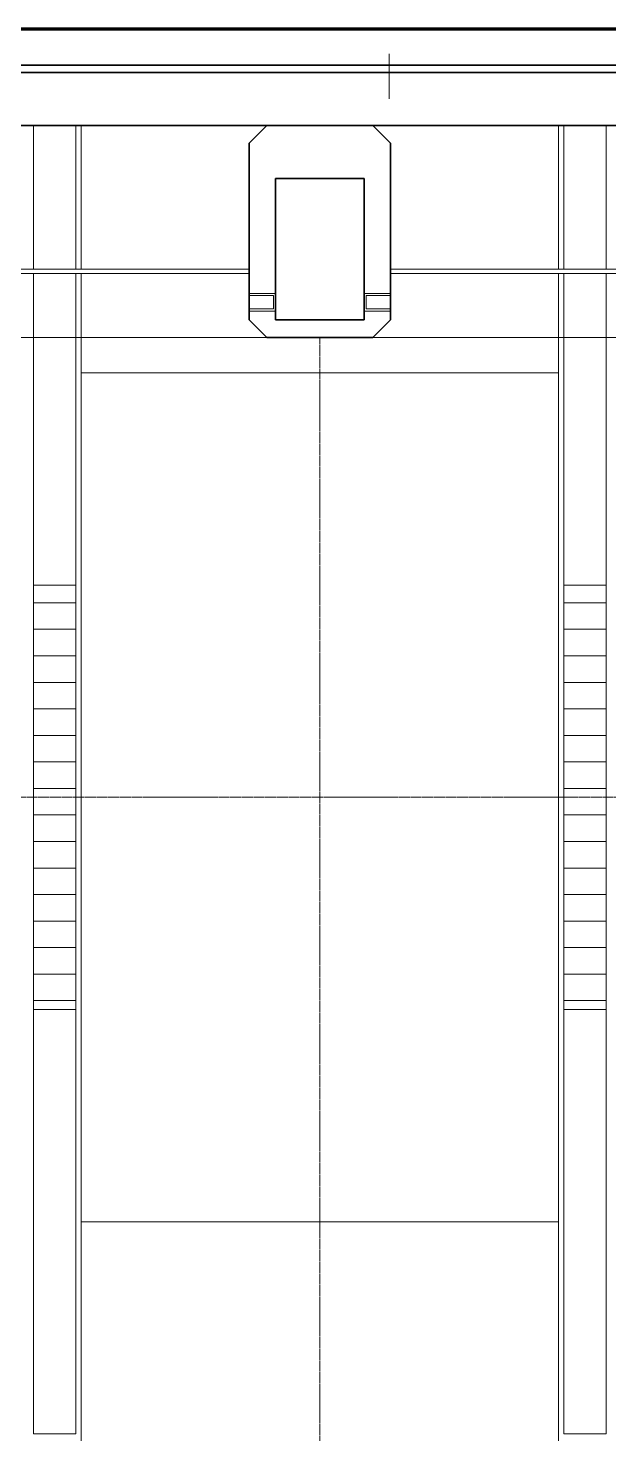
# Model space of a CAD drawing. Header units: millimetres. Extents: x -712454 to -640739, y -26917 to 7174.
# Drawn here: x -669007 to -667365, y -15283 to -11308 of the extents above; entities that cross this region are included whole.
import ezdxf

# ---------------------------------------------------------------- set-up
doc = ezdxf.new("R2010")
doc.units = ezdxf.units.MM
doc.linetypes.add('DPA_Hidden 50', pattern=[3, 2, -1])
for name, color, linetype, lineweight in [('A-COLS-E', 1, 'Continuous', 35), ('A-COLS-HDLN', 2, 'Continuous', 9), ('A-DETL', 1, 'Continuous', 70), ('A-GENM', 1, 'Continuous', 9), ('A-GLAZ-CURT', 2, 'Continuous', 9), ('A-GLAZ-CWMG', 2, 'Continuous', 35)]:
    doc.layers.add(name, color=color, linetype=linetype, lineweight=lineweight)

# ---------------------------------------------------------------- blocks, each defined once
blk = doc.blocks.new('System Panel - Entrance Glazed 12mm-11964251-4213-01 ENLARGED ENTRANCE 3 GROUND LEVEL - REFLECTED CEILING PLAN')
at = {"layer": 'A-GLAZ-CURT'}
for p, q in [((-487.5, 6), (812.5, 6)), ((812.5, 6), (812.5, -6)), ((812.5, -6), (-487.5, -6))]:
    blk.add_line(p, q, dxfattribs=at)
blk = doc.blocks.new('System Panel - Entrance Glazed 12mm-11964252-4213-01 ENLARGED ENTRANCE 3 GROUND LEVEL - REFLECTED CEILING PLAN')
at = {"layer": 'A-GLAZ-CURT'}
for p, q in [((-687.5, -6), (-687.5, 6)), ((-687.5, 6), (612.5, 6)), ((612.5, -6), (-687.5, -6))]:
    blk.add_line(p, q, dxfattribs=at)
blk = doc.blocks.new('DPA_Rectangular - 250 x 400 mm-11978455-4213-01 ENLARGED ENTRANCE 3 GROUND LEVEL - REFLECTED CEILING PLAN')
at = {"layer": 'A-COLS-E'}
for p, q in [((-200, -125), (-200, 125)), ((-200, 125), (200, 125)), ((200, 125), (200, -125)), ((200, -125), (-200, -125))]:
    blk.add_line(p, q, dxfattribs=at)
blk = doc.blocks.new('DPA_Rectangular Tuscan Column - Rectangular Tuscan Column-11934986-4213-01 ENLARGED ENTRANCE 3 GROUND LEVEL - REFLECTED CEILING PLAN')
at = {"layer": 'A-COLS-E'}
for p, q in [((-200, 250), (-150, 300)), ((-150, 300), (150, 300)), ((150, 300), (200, 250)), ((-200, -250), (-200, 250)), ((200, 250), (200, -250)), ((-150, -300), (-200, -250)), ((200, -250), (150, -300)), ((150, -300), (-150, -300))]:
    blk.add_line(p, q, dxfattribs=at)
at = {"layer": 'A-COLS-HDLN'}
for p, q in [((125, 150), (-125, 150)), ((-125, 150), (-125, -250)), ((125, -250), (125, 150)), ((-125, -175), (-200, -175)), ((-200, -175), (-200, -181)), ((-200, -181), (-131, -181)), ((-131, -181), (-131, -219)), ((-125, -225), (-125, -175)), ((125, -175), (125, -225)), ((200, -175), (125, -175)), ((131, -219), (131, -181)), ((131, -181), (200, -181)), ((200, -181), (200, -175)), ((-131, -219), (-200, -219)), ((-200, -219), (-200, -225)), ((-200, -225), (-125, -225)), ((125, -225), (200, -225)), ((200, -219), (131, -219)), ((200, -225), (200, -219)), ((-125, -250), (125, -250))]:
    blk.add_line(p, q, dxfattribs=at)
blk = doc.blocks.new('System Panel - DPA-AR_Metal Ceiling Rectangular Panel-V47-4213-01 ENLARGED ENTRANCE 3 GROUND LEVEL - REFLECTED CEILING PLAN')
at = {"layer": 'A-GLAZ-CURT'}
for p, q in [((-679507.4, -14683), (-680857.4, -14683)), ((-680857.4, -14683), (-680857.4, -17083)), ((-680857.4, -17083), (-680857.4, -14683)), ((-680857.4, -14683), (-679507.4, -14683)), ((-679507.4, -17083), (-679507.4, -14683)), ((-679507.4, -14683), (-679507.4, -17083)), ((-680857.4, -17083), (-679507.4, -17083)), ((-679507.4, -17083), (-680857.4, -17083))]:
    blk.add_line(p, q, dxfattribs=at)
blk = doc.blocks.new('DPA_CP_Metal Ceiling Panel - Vertical Panel Entrance-12683665-4213-01 ENLARGED ENTRANCE 3 GROUND LEVEL - REFLECTED CEILING PLAN')
at = {"layer": 'A-GLAZ-CURT'}
for p, q in [((-680992.4, -14082.9), (-680872.4, -14082.9)), ((-680992.4, -14082.9), (-680992.4, -15282.9)), ((-680992.4, -14082.9), (-680992.4, -15282.9)), ((-680872.4, -14082.9), (-680992.4, -14082.9)), ((-680992.4, -14082.9), (-680872.4, -14082.9)), ((-680992.4, -15282.9), (-680992.4, -14082.9)), ((-680872.4, -14082.9), (-680872.4, -15282.9)), ((-680872.4, -15282.9), (-680872.4, -14082.9)), ((-680872.4, -14082.9), (-680872.4, -15282.9)), ((-680992.4, -15282.9), (-680872.4, -15282.9)), ((-680992.4, -15282.9), (-680872.4, -15282.9)), ((-680872.4, -15282.9), (-680992.4, -15282.9))]:
    blk.add_line(p, q, dxfattribs=at)
blk = doc.blocks.new('DPA_CP_Metal Ceiling Luminaire - Linear Luminaire Entrance-V46-4213-01 ENLARGED ENTRANCE 3 GROUND LEVEL - REFLECTED CEILING PLAN')
at = {"layer": 'A-GLAZ-CURT'}
h = blk.add_hatch(dxfattribs=at)
h.set_pattern_fill('FP_6', color=256, style=0, pattern_type=2)
h.set_pattern_definition([(0, (-679466.046, -16082.944), (0, -75), [])])
h.paths.add_polyline_path([(-680872.4, -16482.9), (-680872.4, -15282.9), (-680992.4, -15282.9), (-680992.4, -16482.9)])
for p, q in [((-680992.4, -15282.9), (-680992.4, -16482.9)), ((-680872.4, -15282.9), (-680992.4, -15282.9)), ((-680992.4, -15282.9), (-680872.4, -15282.9)), ((-680992.4, -16482.9), (-680992.4, -15282.9)), ((-680872.4, -16482.9), (-680872.4, -15282.9)), ((-680872.4, -15282.9), (-680872.4, -16482.9)), ((-680992.4, -16482.9), (-680872.4, -16482.9)), ((-680872.4, -16482.9), (-680992.4, -16482.9))]:
    blk.add_line(p, q, dxfattribs=at)
blk = doc.blocks.new('DPA_CP_Metal Ceiling Panel - Vertical Panel Entrance-12683620-4213-01 ENLARGED ENTRANCE 3 GROUND LEVEL - REFLECTED CEILING PLAN')
at = {"layer": 'A-GLAZ-CURT'}
for p, q in [((-680992.4, -16482.9), (-680872.4, -16482.9)), ((-680992.4, -16482.9), (-680992.4, -17182.9)), ((-680992.4, -16482.9), (-680992.4, -17182.9)), ((-680872.4, -16482.9), (-680992.4, -16482.9)), ((-680992.4, -16482.9), (-680872.4, -16482.9)), ((-680992.4, -17182.9), (-680992.4, -16482.9)), ((-680872.4, -16482.9), (-680872.4, -17182.9)), ((-680872.4, -17182.9), (-680872.4, -16482.9)), ((-680872.4, -16482.9), (-680872.4, -17182.9)), ((-680992.4, -17182.9), (-680872.4, -17182.9)), ((-680992.4, -17182.9), (-680872.4, -17182.9)), ((-680872.4, -17182.9), (-680992.4, -17182.9))]:
    blk.add_line(p, q, dxfattribs=at)
blk = doc.blocks.new('System Panel - DPA-AR_Metal Ceiling Rectangular Panel-V49-4213-01 ENLARGED ENTRANCE 3 GROUND LEVEL - REFLECTED CEILING PLAN')
at = {"layer": 'A-GLAZ-CURT'}
for p, q in [((-678007.4, -17083), (-679357.4, -17083)), ((-679357.4, -17083), (-679357.4, -17183)), ((-679357.4, -17183), (-679357.4, -17083)), ((-679357.4, -17083), (-678007.4, -17083)), ((-678007.4, -17183), (-678007.4, -17083)), ((-678007.4, -17083), (-678007.4, -17183)), ((-679357.4, -17183), (-678007.4, -17183)), ((-678007.4, -17183), (-679357.4, -17183))]:
    blk.add_line(p, q, dxfattribs=at)
blk = doc.blocks.new('DPA_CP_Metal Ceiling Panel - Vertical Panel Entrance-16079906-4213-01 ENLARGED ENTRANCE 3 GROUND LEVEL - REFLECTED CEILING PLAN')
at = {"layer": 'A-GLAZ-CURT'}
for p, q in [((-676492.4, -11583), (-676372.4, -11583)), ((-676492.4, -11583), (-676492.4, -11990)), ((-676492.4, -11583), (-676492.4, -11990)), ((-676372.4, -11583), (-676492.4, -11583)), ((-676492.4, -11583), (-676372.4, -11583)), ((-676492.4, -11990), (-676492.4, -11583)), ((-676372.4, -11583), (-676372.4, -11990)), ((-676372.4, -11990), (-676372.4, -11583)), ((-676372.4, -11583), (-676372.4, -11990)), ((-676492.4, -12002), (-676492.4, -12182.9)), ((-676492.4, -12002), (-676492.4, -12182.9)), ((-676492.4, -12182.9), (-676492.4, -12002)), ((-676372.4, -12002), (-676372.4, -12182.9)), ((-676372.4, -12182.9), (-676372.4, -12002)), ((-676372.4, -12002), (-676372.4, -12182.9)), ((-676492.4, -12182.9), (-676372.4, -12182.9)), ((-676492.4, -12182.9), (-676372.4, -12182.9)), ((-676372.4, -12182.9), (-676492.4, -12182.9))]:
    blk.add_line(p, q, dxfattribs=at)
blk = doc.blocks.new('System Panel - DPA-AR_Metal Ceiling Rectangular Panel-V55-4213-01 ENLARGED ENTRANCE 3 GROUND LEVEL - REFLECTED CEILING PLAN')
at = {"layer": 'A-GLAZ-CURT'}
for p, q in [((-670507.4, -11583), (-671857.4, -11583)), ((-671857.4, -11583), (-671857.4, -11990)), ((-671857.4, -11990), (-671857.4, -11583)), ((-671857.4, -11583), (-670507.4, -11583)), ((-670507.4, -11990), (-670507.4, -11583)), ((-670507.4, -11583), (-670507.4, -11990)), ((-671857.4, -12002), (-671857.4, -12183)), ((-671857.4, -12183), (-671857.4, -12002)), ((-670507.4, -12183), (-670507.4, -12002)), ((-670507.4, -12002), (-670507.4, -12183)), ((-671857.4, -12183), (-670507.4, -12183)), ((-670507.4, -12183), (-671857.4, -12183))]:
    blk.add_line(p, q, dxfattribs=at)
blk = doc.blocks.new('DPA_CP_Entrance Louver Grill Vertical Z - Louver Grill Vertical Z-V74-4213-01 ENLARGED ENTRANCE 3 GROUND LEVEL - REFLECTED CEILING PLAN')
at = {"layer": 'A-GLAZ-CURT'}
for p, q in [((-716, -50), (-716, 0)), ((716, 0), (716, -50)), ((-716, -25), (-716, -50)), ((716, -50), (716, -25)), ((-716, -50), (-716, -125)), ((-716, -125), (-716, -50)), ((-716, -50), (-716, -125)), ((-716, -125), (-716, -50)), ((716, -50), (716, -125)), ((716, -125), (716, -50)), ((716, -50), (716, -125)), ((716, -125), (716, -50)), ((-716, -125), (-716, -127)), ((-716, -127), (-716, -125)), ((716, -127), (716, -125)), ((716, -125), (716, -127)), ((-668, -195), (-668, -200)), ((-668, -200), (-668, -195)), ((-666, -200), (-666, -195)), ((-666, -195), (-666, -200)), ((666, -195), (666, -200)), ((666, -200), (666, -195)), ((668, -200), (668, -195)), ((668, -195), (668, -200)), ((-668, -200), (-666, -200)), ((-666, -200), (-668, -200)), ((666, -200), (668, -200)), ((668, -200), (666, -200))]:
    blk.add_line(p, q, dxfattribs=at)
blk = doc.blocks.new('DPA_CP_Entrance Louver Grill Vertical Z - Louver Grill Vertical Z-V75-4213-01 ENLARGED ENTRANCE 3 GROUND LEVEL - REFLECTED CEILING PLAN')
at = {"layer": 'A-GLAZ-CURT'}
for p, q in [((-716, -25), (-716, -50)), ((-716, -50), (-716, -25)), ((716, -50), (716, -25)), ((716, -25), (716, -50)), ((-716, -50), (-716, -125)), ((-716, -125), (-716, -50)), ((-716, -50), (-716, -125)), ((-716, -125), (-716, -50)), ((716, -50), (716, -125)), ((716, -125), (716, -50)), ((716, -50), (716, -125)), ((716, -125), (716, -50)), ((-716, -125), (-716, -127)), ((-716, -127), (-716, -125)), ((716, -127), (716, -125)), ((716, -125), (716, -127)), ((-668, -200), (-666, -200)), ((-666, -200), (-668, -200)), ((666, -200), (668, -200)), ((668, -200), (666, -200))]:
    blk.add_line(p, q, dxfattribs=at)
blk = doc.blocks.new('GM_Louver Grill Vertical Z - Z Profile-12047552-4213-01 ENLARGED ENTRANCE 3 GROUND LEVEL - REFLECTED CEILING PLAN')
at = {"layer": 'A-GENM'}
for p, q in [((46.4, -73), (40, -73)), ((40, -73), (40, -75)), ((40, -75), (40, -73)), ((40, -73), (46.4, -73)), ((40, -75), (50, -75)), ((50, -75), (40, -75)), ((44.5, -70), (46.4, -73)), ((46.4, -73), (44.5, -70)), ((50, -75), (46.8, -70)), ((46.8, -70), (50, -75))]:
    blk.add_line(p, q, dxfattribs=at)
blk = doc.blocks.new('GM_Louver Grill Vertical Z - Z Profile-18333959-4213-01 ENLARGED ENTRANCE 3 GROUND LEVEL - REFLECTED CEILING PLAN')
at = {"layer": 'A-GENM'}
for p, q in [((40, -75), (50, -75)), ((50, -75), (40, -75))]:
    blk.add_line(p, q, dxfattribs=at)
blk = doc.blocks.new('Rectangular Mullion - Entrance Louver Top-V76-4213-01 ENLARGED ENTRANCE 3 GROUND LEVEL - REFLECTED CEILING PLAN')
at = {"layer": 'A-GLAZ-CWMG'}
for p, q in [((-665122.2, -11313), (-666554.2, -11313)), ((-666554.2, -11313), (-665122.2, -11313)), ((-666554.2, -11413), (-665122.2, -11413)), ((-666554.2, -11413), (-665122.2, -11413)), ((-666554.2, -11433), (-665122.2, -11433)), ((-666554.2, -11433), (-665122.2, -11433)), ((-666554.2, -11583), (-665122.2, -11583)), ((-666554.2, -11583), (-665122.2, -11583))]:
    blk.add_line(p, q, dxfattribs=at)
blk = doc.blocks.new('Rectangular Mullion - 50x200-17623528-4213-01 ENLARGED ENTRANCE 3 GROUND LEVEL - REFLECTED CEILING PLAN')
at = {"layer": 'A-GLAZ-CWMG'}
for p, q in [((-666554.2, -11308), (-665122.2, -11308)), ((-665122.2, -11308), (-666554.2, -11308))]:
    blk.add_line(p, q, dxfattribs=at)

msp = doc.modelspace()

# ---------------------------------------------------------------- linework, layer by layer
at = {"layer": 'A-DETL', "color": 8, "linetype": 'DPA_Hidden 50', "lineweight": 9}
for p, q in [((-682157.4, -12183), (-663871.1, -12183)), ((-668182.4, -12183), (-668182.4, -21183)), ((-681822.4, -13482.9), (-657422.4, -13482.9))]:
    msp.add_line(p, q, dxfattribs=at)

# ---------------------------------------------------------------- block references
at = {"layer": 'A-COLS-E'}
msp.add_blockref('DPA_Rectangular Tuscan Column - Rectangular Tuscan Column-11934986-4213-01 ENLARGED ENTRANCE 3 GROUND LEVEL - REFLECTED CEILING PLAN', (-668182.4, -11883), dxfattribs=at)
at = {"layer": 'A-COLS-E', "rotation": 269.999999999999}
msp.add_blockref('DPA_Rectangular - 250 x 400 mm-11978455-4213-01 ENLARGED ENTRANCE 3 GROUND LEVEL - REFLECTED CEILING PLAN', (-668182.4, -11933), dxfattribs=at)
at = {"layer": 'A-GENM', "rotation": 180}
for name, p in [('GM_Louver Grill Vertical Z - Z Profile-12047552-4213-01 ENLARGED ENTRANCE 3 GROUND LEVEL - REFLECTED CEILING PLAN', (-668941.2, -11383)), ('GM_Louver Grill Vertical Z - Z Profile-18333959-4213-01 ENLARGED ENTRANCE 3 GROUND LEVEL - REFLECTED CEILING PLAN', (-668941.2, -11383)), ('GM_Louver Grill Vertical Z - Z Profile-12047552-4213-01 ENLARGED ENTRANCE 3 GROUND LEVEL - REFLECTED CEILING PLAN', (-668865.8, -11383)), ('GM_Louver Grill Vertical Z - Z Profile-18333959-4213-01 ENLARGED ENTRANCE 3 GROUND LEVEL - REFLECTED CEILING PLAN', (-668865.8, -11383)), ('GM_Louver Grill Vertical Z - Z Profile-12047552-4213-01 ENLARGED ENTRANCE 3 GROUND LEVEL - REFLECTED CEILING PLAN', (-668790.4, -11383)), ('GM_Louver Grill Vertical Z - Z Profile-18333959-4213-01 ENLARGED ENTRANCE 3 GROUND LEVEL - REFLECTED CEILING PLAN', (-668790.4, -11383)), ('GM_Louver Grill Vertical Z - Z Profile-12047552-4213-01 ENLARGED ENTRANCE 3 GROUND LEVEL - REFLECTED CEILING PLAN', (-668714.9, -11383)), ('GM_Louver Grill Vertical Z - Z Profile-18333959-4213-01 ENLARGED ENTRANCE 3 GROUND LEVEL - REFLECTED CEILING PLAN', (-668714.9, -11383)), ('GM_Louver Grill Vertical Z - Z Profile-12047552-4213-01 ENLARGED ENTRANCE 3 GROUND LEVEL - REFLECTED CEILING PLAN', (-668639.5, -11383)), ('GM_Louver Grill Vertical Z - Z Profile-18333959-4213-01 ENLARGED ENTRANCE 3 GROUND LEVEL - REFLECTED CEILING PLAN', (-668639.5, -11383)), ('GM_Louver Grill Vertical Z - Z Profile-12047552-4213-01 ENLARGED ENTRANCE 3 GROUND LEVEL - REFLECTED CEILING PLAN', (-668564.1, -11383)), ('GM_Louver Grill Vertical Z - Z Profile-18333959-4213-01 ENLARGED ENTRANCE 3 GROUND LEVEL - REFLECTED CEILING PLAN', (-668564.1, -11383)), ('GM_Louver Grill Vertical Z - Z Profile-12047552-4213-01 ENLARGED ENTRANCE 3 GROUND LEVEL - REFLECTED CEILING PLAN', (-668488.7, -11383)), ('GM_Louver Grill Vertical Z - Z Profile-18333959-4213-01 ENLARGED ENTRANCE 3 GROUND LEVEL - REFLECTED CEILING PLAN', (-668488.7, -11383)), ('GM_Louver Grill Vertical Z - Z Profile-12047552-4213-01 ENLARGED ENTRANCE 3 GROUND LEVEL - REFLECTED CEILING PLAN', (-668413.3, -11383)), ('GM_Louver Grill Vertical Z - Z Profile-18333959-4213-01 ENLARGED ENTRANCE 3 GROUND LEVEL - REFLECTED CEILING PLAN', (-668413.3, -11383)), ('GM_Louver Grill Vertical Z - Z Profile-12047552-4213-01 ENLARGED ENTRANCE 3 GROUND LEVEL - REFLECTED CEILING PLAN', (-668337.9, -11383)), ('GM_Louver Grill Vertical Z - Z Profile-18333959-4213-01 ENLARGED ENTRANCE 3 GROUND LEVEL - REFLECTED CEILING PLAN', (-668337.9, -11383)), ('GM_Louver Grill Vertical Z - Z Profile-12047552-4213-01 ENLARGED ENTRANCE 3 GROUND LEVEL - REFLECTED CEILING PLAN', (-668262.5, -11383)), ('GM_Louver Grill Vertical Z - Z Profile-18333959-4213-01 ENLARGED ENTRANCE 3 GROUND LEVEL - REFLECTED CEILING PLAN', (-668262.5, -11383)), ('GM_Louver Grill Vertical Z - Z Profile-12047552-4213-01 ENLARGED ENTRANCE 3 GROUND LEVEL - REFLECTED CEILING PLAN', (-668187.1, -11383)), ('GM_Louver Grill Vertical Z - Z Profile-18333959-4213-01 ENLARGED ENTRANCE 3 GROUND LEVEL - REFLECTED CEILING PLAN', (-668187.1, -11383)), ('GM_Louver Grill Vertical Z - Z Profile-12047552-4213-01 ENLARGED ENTRANCE 3 GROUND LEVEL - REFLECTED CEILING PLAN', (-668111.6, -11383)), ('GM_Louver Grill Vertical Z - Z Profile-18333959-4213-01 ENLARGED ENTRANCE 3 GROUND LEVEL - REFLECTED CEILING PLAN', (-668111.6, -11383)), ('GM_Louver Grill Vertical Z - Z Profile-12047552-4213-01 ENLARGED ENTRANCE 3 GROUND LEVEL - REFLECTED CEILING PLAN', (-668036.2, -11383)), ('GM_Louver Grill Vertical Z - Z Profile-18333959-4213-01 ENLARGED ENTRANCE 3 GROUND LEVEL - REFLECTED CEILING PLAN', (-668036.2, -11383)), ('GM_Louver Grill Vertical Z - Z Profile-12047552-4213-01 ENLARGED ENTRANCE 3 GROUND LEVEL - REFLECTED CEILING PLAN', (-667886.2, -11383)), ('GM_Louver Grill Vertical Z - Z Profile-18333959-4213-01 ENLARGED ENTRANCE 3 GROUND LEVEL - REFLECTED CEILING PLAN', (-667886.2, -11383)), ('GM_Louver Grill Vertical Z - Z Profile-12047552-4213-01 ENLARGED ENTRANCE 3 GROUND LEVEL - REFLECTED CEILING PLAN', (-667810.8, -11383)), ('GM_Louver Grill Vertical Z - Z Profile-18333959-4213-01 ENLARGED ENTRANCE 3 GROUND LEVEL - REFLECTED CEILING PLAN', (-667810.8, -11383)), ('GM_Louver Grill Vertical Z - Z Profile-12047552-4213-01 ENLARGED ENTRANCE 3 GROUND LEVEL - REFLECTED CEILING PLAN', (-667735.4, -11383)), ('GM_Louver Grill Vertical Z - Z Profile-18333959-4213-01 ENLARGED ENTRANCE 3 GROUND LEVEL - REFLECTED CEILING PLAN', (-667735.4, -11383)), ('GM_Louver Grill Vertical Z - Z Profile-12047552-4213-01 ENLARGED ENTRANCE 3 GROUND LEVEL - REFLECTED CEILING PLAN', (-667660, -11383)), ('GM_Louver Grill Vertical Z - Z Profile-18333959-4213-01 ENLARGED ENTRANCE 3 GROUND LEVEL - REFLECTED CEILING PLAN', (-667660, -11383)), ('GM_Louver Grill Vertical Z - Z Profile-12047552-4213-01 ENLARGED ENTRANCE 3 GROUND LEVEL - REFLECTED CEILING PLAN', (-667584.6, -11383)), ('GM_Louver Grill Vertical Z - Z Profile-18333959-4213-01 ENLARGED ENTRANCE 3 GROUND LEVEL - REFLECTED CEILING PLAN', (-667584.6, -11383)), ('GM_Louver Grill Vertical Z - Z Profile-12047552-4213-01 ENLARGED ENTRANCE 3 GROUND LEVEL - REFLECTED CEILING PLAN', (-667509.2, -11383)), ('GM_Louver Grill Vertical Z - Z Profile-18333959-4213-01 ENLARGED ENTRANCE 3 GROUND LEVEL - REFLECTED CEILING PLAN', (-667509.2, -11383)), ('GM_Louver Grill Vertical Z - Z Profile-12047552-4213-01 ENLARGED ENTRANCE 3 GROUND LEVEL - REFLECTED CEILING PLAN', (-667433.8, -11383)), ('GM_Louver Grill Vertical Z - Z Profile-18333959-4213-01 ENLARGED ENTRANCE 3 GROUND LEVEL - REFLECTED CEILING PLAN', (-667433.8, -11383)), ('GM_Louver Grill Vertical Z - Z Profile-12047552-4213-01 ENLARGED ENTRANCE 3 GROUND LEVEL - REFLECTED CEILING PLAN', (-667358.3, -11383)), ('GM_Louver Grill Vertical Z - Z Profile-18333959-4213-01 ENLARGED ENTRANCE 3 GROUND LEVEL - REFLECTED CEILING PLAN', (-667358.3, -11383))]:
    msp.add_blockref(name, p, dxfattribs=at)
at = {"layer": 'A-GLAZ-CURT', "rotation": 180}
for name, p in [('DPA_CP_Entrance Louver Grill Vertical Z - Louver Grill Vertical Z-V74-4213-01 ENLARGED ENTRANCE 3 GROUND LEVEL - REFLECTED CEILING PLAN', (-668702.2, -11508)), ('DPA_CP_Entrance Louver Grill Vertical Z - Louver Grill Vertical Z-V75-4213-01 ENLARGED ENTRANCE 3 GROUND LEVEL - REFLECTED CEILING PLAN', (-668702.2, -11508)), ('DPA_CP_Entrance Louver Grill Vertical Z - Louver Grill Vertical Z-V74-4213-01 ENLARGED ENTRANCE 3 GROUND LEVEL - REFLECTED CEILING PLAN', (-667270.2, -11508)), ('DPA_CP_Entrance Louver Grill Vertical Z - Louver Grill Vertical Z-V75-4213-01 ENLARGED ENTRANCE 3 GROUND LEVEL - REFLECTED CEILING PLAN', (-667270.2, -11508)), ('System Panel - Entrance Glazed 12mm-11964251-4213-01 ENLARGED ENTRANCE 3 GROUND LEVEL - REFLECTED CEILING PLAN', (-668869.9, -11996)), ('System Panel - Entrance Glazed 12mm-11964252-4213-01 ENLARGED ENTRANCE 3 GROUND LEVEL - REFLECTED CEILING PLAN', (-667369.9, -11996))]:
    msp.add_blockref(name, p, dxfattribs=at)
at = {"layer": 'A-GLAZ-CURT'}
for name, p in [('DPA_CP_Metal Ceiling Panel - Vertical Panel Entrance-16079906-4213-01 ENLARGED ENTRANCE 3 GROUND LEVEL - REFLECTED CEILING PLAN', (7500, 0)), ('System Panel - DPA-AR_Metal Ceiling Rectangular Panel-V55-4213-01 ENLARGED ENTRANCE 3 GROUND LEVEL - REFLECTED CEILING PLAN', (3000, 0)), ('DPA_CP_Metal Ceiling Panel - Vertical Panel Entrance-16079906-4213-01 ENLARGED ENTRANCE 3 GROUND LEVEL - REFLECTED CEILING PLAN', (9000, 0)), ('DPA_CP_Metal Ceiling Panel - Vertical Panel Entrance-12683620-4213-01 ENLARGED ENTRANCE 3 GROUND LEVEL - REFLECTED CEILING PLAN', (12000, 4300)), ('System Panel - DPA-AR_Metal Ceiling Rectangular Panel-V49-4213-01 ENLARGED ENTRANCE 3 GROUND LEVEL - REFLECTED CEILING PLAN', (10500, 4900)), ('DPA_CP_Metal Ceiling Panel - Vertical Panel Entrance-12683620-4213-01 ENLARGED ENTRANCE 3 GROUND LEVEL - REFLECTED CEILING PLAN', (13500, 4300)), ('System Panel - DPA-AR_Metal Ceiling Rectangular Panel-V47-4213-01 ENLARGED ENTRANCE 3 GROUND LEVEL - REFLECTED CEILING PLAN', (12000, 2400)), ('DPA_CP_Metal Ceiling Luminaire - Linear Luminaire Entrance-V46-4213-01 ENLARGED ENTRANCE 3 GROUND LEVEL - REFLECTED CEILING PLAN', (12000, 2400)), ('DPA_CP_Metal Ceiling Luminaire - Linear Luminaire Entrance-V46-4213-01 ENLARGED ENTRANCE 3 GROUND LEVEL - REFLECTED CEILING PLAN', (13500, 2400)), ('DPA_CP_Metal Ceiling Panel - Vertical Panel Entrance-12683665-4213-01 ENLARGED ENTRANCE 3 GROUND LEVEL - REFLECTED CEILING PLAN', (12000, 0)), ('DPA_CP_Metal Ceiling Panel - Vertical Panel Entrance-12683665-4213-01 ENLARGED ENTRANCE 3 GROUND LEVEL - REFLECTED CEILING PLAN', (13500, 0)), ('System Panel - DPA-AR_Metal Ceiling Rectangular Panel-V47-4213-01 ENLARGED ENTRANCE 3 GROUND LEVEL - REFLECTED CEILING PLAN', (12000, 0))]:
    msp.add_blockref(name, p, dxfattribs=at)
at = {"layer": 'A-GLAZ-CWMG'}
for name, p in [('Rectangular Mullion - 50x200-17623528-4213-01 ENLARGED ENTRANCE 3 GROUND LEVEL - REFLECTED CEILING PLAN', (-2864, 0)), ('Rectangular Mullion - Entrance Louver Top-V76-4213-01 ENLARGED ENTRANCE 3 GROUND LEVEL - REFLECTED CEILING PLAN', (-2864, 0)), ('Rectangular Mullion - 50x200-17623528-4213-01 ENLARGED ENTRANCE 3 GROUND LEVEL - REFLECTED CEILING PLAN', (-1432, 0)), ('Rectangular Mullion - Entrance Louver Top-V76-4213-01 ENLARGED ENTRANCE 3 GROUND LEVEL - REFLECTED CEILING PLAN', (-1432, 0))]:
    msp.add_blockref(name, p, dxfattribs=at)

doc.saveas('drawing.dxf')
